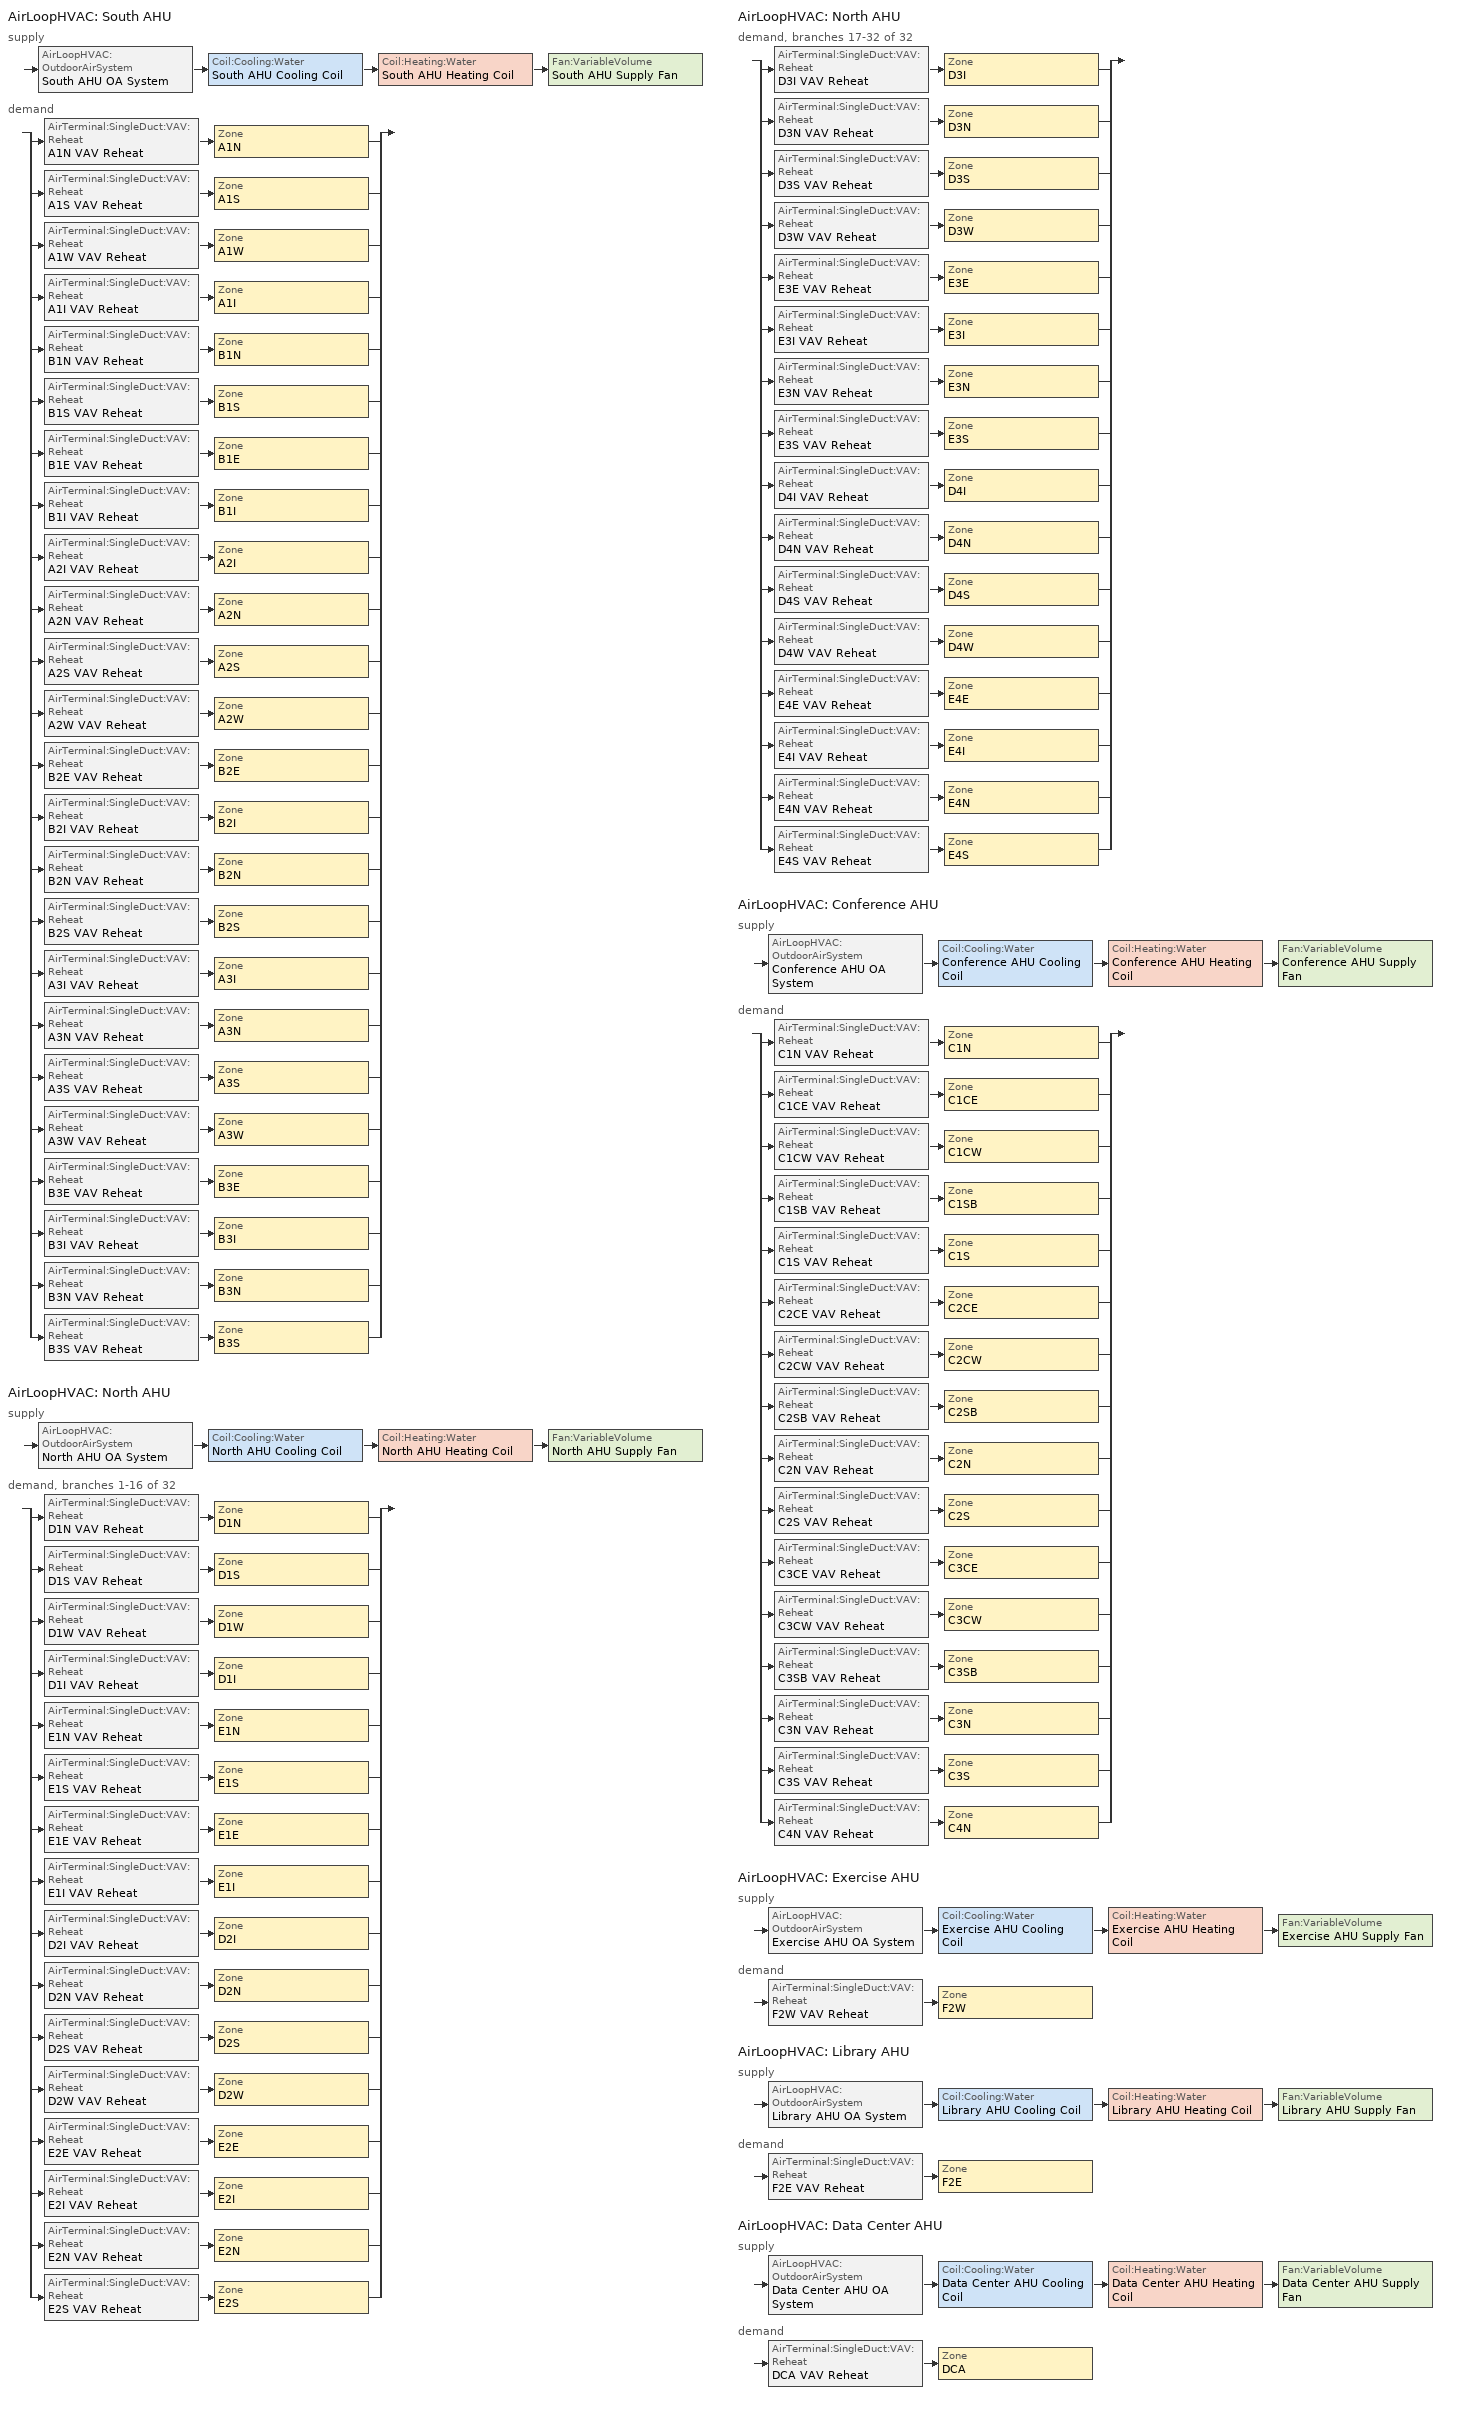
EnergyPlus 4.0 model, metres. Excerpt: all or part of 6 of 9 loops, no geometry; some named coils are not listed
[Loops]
AirLoopHVAC 'South AHU'
 supply: AirLoopHVAC:OutdoorAirSystem 'South AHU OA System' > Coil:Cooling:Water 'South AHU Cooling Coil' > Coil:Heating:Water 'South AHU Heating Coil' > Fan:VariableVolume 'South AHU Supply Fan'
 demand: split
  | AirTerminal:SingleDuct:VAV:Reheat 'A1N VAV Reheat' > Zone 'A1N'
  | AirTerminal:SingleDuct:VAV:Reheat 'A1S VAV Reheat' > Zone 'A1S'
  | AirTerminal:SingleDuct:VAV:Reheat 'A1W VAV Reheat' > Zone 'A1W'
  | AirTerminal:SingleDuct:VAV:Reheat 'A1I VAV Reheat' > Zone 'A1I'
  | AirTerminal:SingleDuct:VAV:Reheat 'B1N VAV Reheat' > Zone 'B1N'
  | AirTerminal:SingleDuct:VAV:Reheat 'B1S VAV Reheat' > Zone 'B1S'
  | AirTerminal:SingleDuct:VAV:Reheat 'B1E VAV Reheat' > Zone 'B1E'
  | AirTerminal:SingleDuct:VAV:Reheat 'B1I VAV Reheat' > Zone 'B1I'
  | AirTerminal:SingleDuct:VAV:Reheat 'A2I VAV Reheat' > Zone 'A2I'
  | AirTerminal:SingleDuct:VAV:Reheat 'A2N VAV Reheat' > Zone 'A2N'
  | AirTerminal:SingleDuct:VAV:Reheat 'A2S VAV Reheat' > Zone 'A2S'
  | AirTerminal:SingleDuct:VAV:Reheat 'A2W VAV Reheat' > Zone 'A2W'
  | AirTerminal:SingleDuct:VAV:Reheat 'B2E VAV Reheat' > Zone 'B2E'
  | AirTerminal:SingleDuct:VAV:Reheat 'B2I VAV Reheat' > Zone 'B2I'
  | AirTerminal:SingleDuct:VAV:Reheat 'B2N VAV Reheat' > Zone 'B2N'
  | AirTerminal:SingleDuct:VAV:Reheat 'B2S VAV Reheat' > Zone 'B2S'
  | AirTerminal:SingleDuct:VAV:Reheat 'A3I VAV Reheat' > Zone 'A3I'
  | AirTerminal:SingleDuct:VAV:Reheat 'A3N VAV Reheat' > Zone 'A3N'
  | AirTerminal:SingleDuct:VAV:Reheat 'A3S VAV Reheat' > Zone 'A3S'
  | AirTerminal:SingleDuct:VAV:Reheat 'A3W VAV Reheat' > Zone 'A3W'
  | AirTerminal:SingleDuct:VAV:Reheat 'B3E VAV Reheat' > Zone 'B3E'
  | AirTerminal:SingleDuct:VAV:Reheat 'B3I VAV Reheat' > Zone 'B3I'
  | AirTerminal:SingleDuct:VAV:Reheat 'B3N VAV Reheat' > Zone 'B3N'
  | AirTerminal:SingleDuct:VAV:Reheat 'B3S VAV Reheat' > Zone 'B3S'
AirLoopHVAC 'North AHU'
 supply: AirLoopHVAC:OutdoorAirSystem 'North AHU OA System' > Coil:Cooling:Water 'North AHU Cooling Coil' > Coil:Heating:Water 'North AHU Heating Coil' > Fan:VariableVolume 'North AHU Supply Fan'
 demand, branches 1-16 of 32: split
  | AirTerminal:SingleDuct:VAV:Reheat 'D1N VAV Reheat' > Zone 'D1N'
  | AirTerminal:SingleDuct:VAV:Reheat 'D1S VAV Reheat' > Zone 'D1S'
  | AirTerminal:SingleDuct:VAV:Reheat 'D1W VAV Reheat' > Zone 'D1W'
  | AirTerminal:SingleDuct:VAV:Reheat 'D1I VAV Reheat' > Zone 'D1I'
  | AirTerminal:SingleDuct:VAV:Reheat 'E1N VAV Reheat' > Zone 'E1N'
  | AirTerminal:SingleDuct:VAV:Reheat 'E1S VAV Reheat' > Zone 'E1S'
  | AirTerminal:SingleDuct:VAV:Reheat 'E1E VAV Reheat' > Zone 'E1E'
  | AirTerminal:SingleDuct:VAV:Reheat 'E1I VAV Reheat' > Zone 'E1I'
  | AirTerminal:SingleDuct:VAV:Reheat 'D2I VAV Reheat' > Zone 'D2I'
  | AirTerminal:SingleDuct:VAV:Reheat 'D2N VAV Reheat' > Zone 'D2N'
  | AirTerminal:SingleDuct:VAV:Reheat 'D2S VAV Reheat' > Zone 'D2S'
  | AirTerminal:SingleDuct:VAV:Reheat 'D2W VAV Reheat' > Zone 'D2W'
  | AirTerminal:SingleDuct:VAV:Reheat 'E2E VAV Reheat' > Zone 'E2E'
  | AirTerminal:SingleDuct:VAV:Reheat 'E2I VAV Reheat' > Zone 'E2I'
  | AirTerminal:SingleDuct:VAV:Reheat 'E2N VAV Reheat' > Zone 'E2N'
  | AirTerminal:SingleDuct:VAV:Reheat 'E2S VAV Reheat' > Zone 'E2S'
AirLoopHVAC 'North AHU'
 demand, branches 17-32 of 32: split
  | AirTerminal:SingleDuct:VAV:Reheat 'D3I VAV Reheat' > Zone 'D3I'
  | AirTerminal:SingleDuct:VAV:Reheat 'D3N VAV Reheat' > Zone 'D3N'
  | AirTerminal:SingleDuct:VAV:Reheat 'D3S VAV Reheat' > Zone 'D3S'
  | AirTerminal:SingleDuct:VAV:Reheat 'D3W VAV Reheat' > Zone 'D3W'
  | AirTerminal:SingleDuct:VAV:Reheat 'E3E VAV Reheat' > Zone 'E3E'
  | AirTerminal:SingleDuct:VAV:Reheat 'E3I VAV Reheat' > Zone 'E3I'
  | AirTerminal:SingleDuct:VAV:Reheat 'E3N VAV Reheat' > Zone 'E3N'
  | AirTerminal:SingleDuct:VAV:Reheat 'E3S VAV Reheat' > Zone 'E3S'
  | AirTerminal:SingleDuct:VAV:Reheat 'D4I VAV Reheat' > Zone 'D4I'
  | AirTerminal:SingleDuct:VAV:Reheat 'D4N VAV Reheat' > Zone 'D4N'
  | AirTerminal:SingleDuct:VAV:Reheat 'D4S VAV Reheat' > Zone 'D4S'
  | AirTerminal:SingleDuct:VAV:Reheat 'D4W VAV Reheat' > Zone 'D4W'
  | AirTerminal:SingleDuct:VAV:Reheat 'E4E VAV Reheat' > Zone 'E4E'
  | AirTerminal:SingleDuct:VAV:Reheat 'E4I VAV Reheat' > Zone 'E4I'
  | AirTerminal:SingleDuct:VAV:Reheat 'E4N VAV Reheat' > Zone 'E4N'
  | AirTerminal:SingleDuct:VAV:Reheat 'E4S VAV Reheat' > Zone 'E4S'
AirLoopHVAC 'Conference AHU'
 supply: AirLoopHVAC:OutdoorAirSystem 'Conference AHU OA System' > Coil:Cooling:Water 'Conference AHU Cooling Coil' > Coil:Heating:Water 'Conference AHU Heating Coil' > Fan:VariableVolume 'Conference AHU Supply Fan'
 demand: split
  | AirTerminal:SingleDuct:VAV:Reheat 'C1N VAV Reheat' > Zone 'C1N'
  | AirTerminal:SingleDuct:VAV:Reheat 'C1CE VAV Reheat' > Zone 'C1CE'
  | AirTerminal:SingleDuct:VAV:Reheat 'C1CW VAV Reheat' > Zone 'C1CW'
  | AirTerminal:SingleDuct:VAV:Reheat 'C1SB VAV Reheat' > Zone 'C1SB'
  | AirTerminal:SingleDuct:VAV:Reheat 'C1S VAV Reheat' > Zone 'C1S'
  | AirTerminal:SingleDuct:VAV:Reheat 'C2CE VAV Reheat' > Zone 'C2CE'
  | AirTerminal:SingleDuct:VAV:Reheat 'C2CW VAV Reheat' > Zone 'C2CW'
  | AirTerminal:SingleDuct:VAV:Reheat 'C2SB VAV Reheat' > Zone 'C2SB'
  | AirTerminal:SingleDuct:VAV:Reheat 'C2N VAV Reheat' > Zone 'C2N'
  | AirTerminal:SingleDuct:VAV:Reheat 'C2S VAV Reheat' > Zone 'C2S'
  | AirTerminal:SingleDuct:VAV:Reheat 'C3CE VAV Reheat' > Zone 'C3CE'
  | AirTerminal:SingleDuct:VAV:Reheat 'C3CW VAV Reheat' > Zone 'C3CW'
  | AirTerminal:SingleDuct:VAV:Reheat 'C3SB VAV Reheat' > Zone 'C3SB'
  | AirTerminal:SingleDuct:VAV:Reheat 'C3N VAV Reheat' > Zone 'C3N'
  | AirTerminal:SingleDuct:VAV:Reheat 'C3S VAV Reheat' > Zone 'C3S'
  | AirTerminal:SingleDuct:VAV:Reheat 'C4N VAV Reheat' > Zone 'C4N'
AirLoopHVAC 'Exercise AHU'
 supply: AirLoopHVAC:OutdoorAirSystem 'Exercise AHU OA System' > Coil:Cooling:Water 'Exercise AHU Cooling Coil' > Coil:Heating:Water 'Exercise AHU Heating Coil' > Fan:VariableVolume 'Exercise AHU Supply Fan'
 demand: AirTerminal:SingleDuct:VAV:Reheat 'F2W VAV Reheat' > Zone 'F2W'
AirLoopHVAC 'Library AHU'
 supply: AirLoopHVAC:OutdoorAirSystem 'Library AHU OA System' > Coil:Cooling:Water 'Library AHU Cooling Coil' > Coil:Heating:Water 'Library AHU Heating Coil' > Fan:VariableVolume 'Library AHU Supply Fan'
 demand: AirTerminal:SingleDuct:VAV:Reheat 'F2E VAV Reheat' > Zone 'F2E'
AirLoopHVAC 'Data Center AHU'
 supply: AirLoopHVAC:OutdoorAirSystem 'Data Center AHU OA System' > Coil:Cooling:Water 'Data Center AHU Cooling Coil' > Coil:Heating:Water 'Data Center AHU Heating Coil' > Fan:VariableVolume 'Data Center AHU Supply Fan'
 demand: AirTerminal:SingleDuct:VAV:Reheat 'DCA VAV Reheat' > Zone 'DCA'
[Sizing:Zone] Zone Cooling Design Supply Air Temperature {C}=13.3333; Zone Heating Design Supply Air Temperature {C}=50; Zone Cooling Design Supply Air Humidity Ratio {kg-H2O/kg-air}=0.008; Zone Heating Design Supply Air Humidity Ratio {kg-H2O/kg-air}=0.008; Outdoor Air Method=Flow/Zone; Outdoor Air Flow per Person {m3/s}=0; Cooling Design Air Flow Method=DesignDay; Cooling Design Air Flow Rate {m3/s}=0; Cooling Minimum Air Flow Fraction=0; Heating Design Air Flow Method=DesignDay; Heating Design Air Flow Rate {m3/s}=0; Heating Maximum Air Flow Fraction=0
Name | Outdoor Air Flow per Zone {m3/s}
C1CE | 0.084488
C1CW | 0.315768
C1SB | 0.055224
C2CE | 0.08496
C2CW | 0.305856
C2SB | 0.058056
C3CE | 0.010856
C3CW | 0.22892
C3SB | 0.047672
[Sizing:System] Type of Load to Size On=Sensible; Preheat Design Temperature {C}=7.2; Preheat Design Humidity Ratio {kg-H2O/kg-Air}=0.008; Precool Design Temperature {C}=11; Precool Design Humidity Ratio {kg-H2O/kg-Air}=0.008; Central Heating Design Supply Air Temperature {C}=10; Sizing Option=NonCoincident; 100% Outdoor Air in Cooling=No; 100% Outdoor Air in Heating=No; Central Cooling Design Supply Air Humidity Ratio {kg-H2O/kg-Air}=0.008; Central Heating Design Supply Air Humidity Ratio {kg-H2O/kg-Air}=0.008; Cooling Design Air Flow Method=Flow/System; Heating Design Air Flow Method=DesignDay; Heating Design Air Flow Rate {m3/s}=0
Name | Design Outdoor Air Flow Rate {m3/s} | Minimum System Air Flow Ratio | Central Cooling Design Supply Air Temperature {C} | Cooling Design Air Flow Rate {m3/s}
South AHU | 3.1657 | 0.714118 | 17.2222 | 4.43302
North AHU | 1.99939 | 0.790889 | 17.2222 | 2.52803
Conference AHU | 0.64192 | 0.3 | 13.3333 | 8.496
Exercise AHU | 0.1652 | 0.3 | 13.3333 | 2.36
Library AHU | 0.177472 | 0.3 | 13.3333 | 3.3984
Data Center AHU | 0.265264 | 0.25 | 13.3333 | 33.984
[ZoneControl:Thermostat] Control Type Schedule=Always 4; Control 1=Radiant FC TStat Dual SP Control
Name | Zone
C1CE Thermostat | C1CE
C1CW Thermostat | C1CW
C1SB Thermostat | C1SB
C2CE Thermostat | C2CE
C2CW Thermostat | C2CW
C2SB Thermostat | C2SB
C3CE Thermostat | C3CE
C3CW Thermostat | C3CW
C3SB Thermostat | C3SB
[ThermostatSetpoint:DualSetpoint]
Radiant FC TStat Dual SP Control: Heating Setpoint Temperature Schedule=FanCoil Htg SP Sched; Cooling Setpoint Temperature Schedule=FanCoil Clg SP Sched
[AirTerminal:SingleDuct:VAV:Reheat] Availability Schedule=Always 1; Maximum Air Flow Rate {m3/s}=autosize; Zone Minimum Air Flow Input Method=Constant; Maximum Hot Water or Steam Flow Rate {m3/s}=autosize; Minimum Hot Water or Steam Flow Rate {m3/s}=0; Convergence Tolerance=0.001; Damper Heating Action=Reverse
Name | Constant Minimum Air Flow Fraction | Reheat Coil
A1N VAV Reheat | 1 | A1N Reheat Coil
A1S VAV Reheat | 1 | A1S Reheat Coil
A1W VAV Reheat | 1 | A1W Reheat Coil
A1I VAV Reheat | 1 | A1I Reheat Coil
B1N VAV Reheat | 1 | B1N Reheat Coil
B1S VAV Reheat | 1 | B1S Reheat Coil
B1E VAV Reheat | 1 | B1E Reheat Coil
B1I VAV Reheat | 1 | B1I Reheat Coil
C1N VAV Reheat | 0.2 | C1N Reheat Coil
C1CE VAV Reheat | 0.2 | C1CE Reheat Coil
C1CW VAV Reheat | 0.2 | C1CW Reheat Coil
C1SB VAV Reheat | 0.2 | C1SB Reheat Coil
C1S VAV Reheat | 0.2 | C1S Reheat Coil
D1N VAV Reheat | 1 | D1N Reheat Coil
D1S VAV Reheat | 1 | D1S Reheat Coil
D1W VAV Reheat | 1 | D1W Reheat Coil
D1I VAV Reheat | 1 | D1I Reheat Coil
DCA VAV Reheat | 0.5 | DCA Reheat Coil
E1N VAV Reheat | 1 | E1N Reheat Coil
E1S VAV Reheat | 1 | E1S Reheat Coil
E1E VAV Reheat | 1 | E1E Reheat Coil
E1I VAV Reheat | 1 | E1I Reheat Coil
A2I VAV Reheat | 1 | A2I Reheat Coil
A2N VAV Reheat | 1 | A2N Reheat Coil
A2S VAV Reheat | 1 | A2S Reheat Coil
A2W VAV Reheat | 1 | A2W Reheat Coil
B2E VAV Reheat | 1 | B2E Reheat Coil
B2I VAV Reheat | 1 | B2I Reheat Coil
B2N VAV Reheat | 1 | B2N Reheat Coil
B2S VAV Reheat | 1 | B2S Reheat Coil
C2CE VAV Reheat | 0.2 | C2CE Reheat Coil
C2CW VAV Reheat | 0.2 | C2CW Reheat Coil
C2SB VAV Reheat | 0.2 | C2SB Reheat Coil
C2N VAV Reheat | 0.2 | C2N Reheat Coil
C2S VAV Reheat | 0.2 | C2S Reheat Coil
D2I VAV Reheat | 1 | D2I Reheat Coil
D2N VAV Reheat | 1 | D2N Reheat Coil
D2S VAV Reheat | 1 | D2S Reheat Coil
D2W VAV Reheat | 1 | D2W Reheat Coil
E2E VAV Reheat | 1 | E2E Reheat Coil
E2I VAV Reheat | 1 | E2I Reheat Coil
E2N VAV Reheat | 1 | E2N Reheat Coil
E2S VAV Reheat | 1 | E2S Reheat Coil
F2E VAV Reheat | 0.2 | F2E Reheat Coil
F2W VAV Reheat | 0.2 | F2W Reheat Coil
A3I VAV Reheat | 1 | A3I Reheat Coil
A3N VAV Reheat | 1 | A3N Reheat Coil
A3S VAV Reheat | 1 | A3S Reheat Coil
A3W VAV Reheat | 1 | A3W Reheat Coil
B3E VAV Reheat | 1 | B3E Reheat Coil
B3I VAV Reheat | 1 | B3I Reheat Coil
B3N VAV Reheat | 1 | B3N Reheat Coil
B3S VAV Reheat | 1 | B3S Reheat Coil
C3CE VAV Reheat | 0.2 | C3CE Reheat Coil
C3CW VAV Reheat | 0.2 | C3CW Reheat Coil
C3SB VAV Reheat | 0.2 | C3SB Reheat Coil
C3N VAV Reheat | 0.2 | C3N Reheat Coil
C3S VAV Reheat | 0.2 | C3S Reheat Coil
D3I VAV Reheat | 0.1 | D3I Reheat Coil
D3N VAV Reheat | 1 | D3N Reheat Coil
D3S VAV Reheat | 1 | D3S Reheat Coil
D3W VAV Reheat | 1 | D3W Reheat Coil
E3E VAV Reheat | 1 | E3E Reheat Coil
E3I VAV Reheat | 1 | E3I Reheat Coil
E3N VAV Reheat | 1 | E3N Reheat Coil
E3S VAV Reheat | 1 | E3S Reheat Coil
C4N VAV Reheat | 0.2 | C4N Reheat Coil
D4I VAV Reheat | 1 | D4I Reheat Coil
D4N VAV Reheat | 1 | D4N Reheat Coil
D4S VAV Reheat | 1 | D4S Reheat Coil
D4W VAV Reheat | 1 | D4W Reheat Coil
E4E VAV Reheat | 1 | E4E Reheat Coil
E4I VAV Reheat | 1 | E4I Reheat Coil
E4N VAV Reheat | 1 | E4N Reheat Coil
E4S VAV Reheat | 1 | E4S Reheat Coil
[Zone equipment]
A1N: A1N Fan Coil, A1N VAV Reheat
A1S: A1S Fan Coil, A1S VAV Reheat
A1W: A1W Fan Coil, A1W VAV Reheat
A1I: A1I Fan Coil, A1I VAV Reheat
B1N: B1N Fan Coil, B1N VAV Reheat
B1S: B1S Fan Coil, B1S VAV Reheat
B1E: B1E Fan Coil, B1E VAV Reheat
B1I: B1I Fan Coil, B1I VAV Reheat
C1N: C1N Fan Coil, C1N VAV Reheat
C1CE: C1CE Fan Coil, C1CE VAV Reheat
C1CW: C1CW Fan Coil, C1CW VAV Reheat
C1SB: C1SB Fan Coil, C1SB VAV Reheat
C1S: C1S Fan Coil, C1S VAV Reheat
D1N: D1N Fan Coil, D1N VAV Reheat
D1S: D1S Fan Coil, D1S VAV Reheat
D1W: D1W Fan Coil, D1W VAV Reheat
D1I: D1I Fan Coil, D1I VAV Reheat
DCA: DCA VAV Reheat
E1N: E1N Fan Coil, E1N VAV Reheat
E1S: E1S Fan Coil, E1S VAV Reheat
E1E: E1E Fan Coil, E1E VAV Reheat
E1I: E1I Fan Coil, E1I VAV Reheat
A2I: A2I Fan Coil, A2I VAV Reheat
A2N: A2N Fan Coil, A2N VAV Reheat
A2S: A2S Fan Coil, A2S VAV Reheat
A2W: A2W Fan Coil, A2W VAV Reheat
B2E: B2E Fan Coil, B2E VAV Reheat
B2I: B2I Fan Coil, B2I VAV Reheat
B2N: B2N Fan Coil, B2N VAV Reheat
B2S: B2S Fan Coil, B2S VAV Reheat
C2CE: C2CE Fan Coil, C2CE VAV Reheat
C2CW: C2CW Fan Coil, C2CW VAV Reheat
C2SB: C2SB Fan Coil, C2SB VAV Reheat
C2N: C2N Fan Coil, C2N VAV Reheat
C2S: C2S Fan Coil, C2S VAV Reheat
D2I: D2I Fan Coil, D2I VAV Reheat
D2N: D2N Fan Coil, D2N VAV Reheat
D2S: D2S Fan Coil, D2S VAV Reheat
D2W: D2W Fan Coil, D2W VAV Reheat
E2E: E2E Fan Coil, E2E VAV Reheat
E2I: E2I Fan Coil, E2I VAV Reheat
E2N: E2N Fan Coil, E2N VAV Reheat
E2S: E2S Fan Coil, E2S VAV Reheat
F2E: F2E VAV Reheat
F2W: F2W Fan Coil, F2W VAV Reheat
A3I: A3I Fan Coil, A3I VAV Reheat
A3N: A3N Fan Coil, A3N VAV Reheat
A3S: A3S Fan Coil, A3S VAV Reheat
A3W: A3W Fan Coil, A3W VAV Reheat
B3E: B3E Fan Coil, B3E VAV Reheat
B3I: B3I Fan Coil, B3I VAV Reheat
B3N: B3N Fan Coil, B3N VAV Reheat
B3S: B3S Fan Coil, B3S VAV Reheat
C3CE: C3CE Fan Coil, C3CE VAV Reheat
C3CW: C3CW Fan Coil, C3CW VAV Reheat
C3SB: C3SB Fan Coil, C3SB VAV Reheat
C3N: C3N Fan Coil, C3N VAV Reheat
C3S: C3S Fan Coil, C3S VAV Reheat
D3I: D3I Fan Coil, D3I VAV Reheat
D3N: D3N Fan Coil, D3N VAV Reheat
D3S: D3S Fan Coil, D3S VAV Reheat
D3W: D3W Fan Coil, D3W VAV Reheat
E3E: E3E Fan Coil, E3E VAV Reheat
E3I: E3I Fan Coil, E3I VAV Reheat
E3N: E3N Fan Coil, E3N VAV Reheat
E3S: E3S Fan Coil, E3S VAV Reheat
C4N: C4N Fan Coil, C4N VAV Reheat
D4I: D4I Fan Coil, D4I VAV Reheat
D4N: D4N Fan Coil, D4N VAV Reheat
D4S: D4S Fan Coil, D4S VAV Reheat
D4W: D4W Fan Coil, D4W VAV Reheat
E4E: E4E Fan Coil, E4E VAV Reheat
E4I: E4I Fan Coil, E4I VAV Reheat
E4N: E4N Fan Coil, E4N VAV Reheat
E4S: E4S Fan Coil, E4S VAV Reheat
[Fan:VariableVolume] Fan Efficiency=0.7; Motor Efficiency=0.9; Motor In Airstream Fraction=1; Fan Coefficient 1=0.00153024; Fan Coefficient 2=0.00520806; Fan Coefficient 3=1.10862; Fan Coefficient 4=-0.116356; Fan Coefficient 5=0
Name | Availability Schedule | Pressure Rise {Pa} | Maximum Flow Rate {m3/s} | Minimum Flow Rate {m3/s}
South AHU Supply Fan | AHU Operating Schedule | 983.901 | 4.43302 | 3.1657
North AHU Supply Fan | AHU Operating Schedule | 996.356 | 2.52803 | 1.99939
Conference AHU Supply Fan | AHU Operating Schedule | 1118.41 | 8.496 | autosize
Exercise AHU Supply Fan | AHU Operating Schedule | 1091.01 | 2.36 | autosize
Library AHU Supply Fan | AHU Operating Schedule | 1071.08 | 3.3984 | autosize
Data Center AHU Supply Fan | On | 978.92 | 33.984 | 8.496
[Coil:Cooling:Water] Design Water Flow Rate {m3/s}=autosize; Design Inlet Water Temperature {C}=autosize; Design Inlet Air Temperature {C}=autosize; Design Outlet Air Temperature {C}=autosize; Design Inlet Air Humidity Ratio {kg-H2O/kg-air}=autosize; Design Outlet Air Humidity Ratio {kg-H2O/kg-air}=autosize; Type of Analysis=DetailedAnalysis; Heat Exchanger Configuration=CrossFlow
Name | Availability Schedule | Design Air Flow Rate {m3/s}
South AHU Cooling Coil | Off | 4.43302
North AHU Cooling Coil | Off | 2.52803
Conference AHU Cooling Coil | Off | 8.496
Exercise AHU Cooling Coil | Off | 2.36
Library AHU Cooling Coil | AHU Operating Schedule | 3.3984
Data Center AHU Cooling Coil | On | 33.984
[Coil:Heating:Water] U-Factor Times Area Value {W/K}=autosize; Maximum Water Flow Rate {m3/s}=autosize; Performance Input Method=UFactorTimesAreaAndDesignWaterFlowRate; Rated Capacity {W}=autosize; Rated Inlet Water Temperature {C}=82.2; Rated Inlet Air Temperature {C}=16.6; Rated Outlet Water Temperature {C}=71.1; Rated Outlet Air Temperature {C}=32.2
Name | Availability Schedule
South AHU Heating Coil; North AHU Heating Coil; Conference AHU Heating Coil; Exercise AHU Heating Coil; Library AHU Heating Coil | AHU Operating Schedule
Data Center AHU Heating Coil | On
[EvaporativeCooler:Direct:ResearchSpecial] Availability Schedule=On; Cooler Effectiveness=0.8; Recirculating Water Pump Power Consumption {W}=30; Drift Loss Fraction=0; Blowdown Concentration Ratio=3
AHU South DirectEvap; AHU North DirectEvap; AHU Exercise DirectEvap; AHU Conference DirectEvap; AHU Library DirectEvap; AHU Data DirectEvap
[Controller:WaterCoil] Control Variable=Temperature; Actuator Variable=Flow; Controller Convergence Tolerance {deltaC}=autosize; Maximum Actuated Flow {m3/s}=autosize; Minimum Actuated Flow {m3/s}=0
Name | Action
South AHU Cooling Coil Controller; North AHU Cooling Coil Controller; Conference AHU Cooling Coil Controller; Exercise AHU Cooling Coil Controller; Library AHU Cooling Coil Controller; Data Center AHU Cooling Coil Controller | Reverse
South AHU Heating Coil Controller; North AHU Heating Coil Controller; Conference AHU Heating Coil Controller; Exercise AHU Heating Coil Controller; Library AHU Heating Coil Controller; Data Center AHU Heating Coil Controller | Normal
[Controller:OutdoorAir] Economizer Control Action Type=ModulateFlow; Lockout Type=NoLockout; Minimum Limit Type=FixedMinimum
Name | Minimum Outdoor Air Flow Rate {m3/s} | Maximum Outdoor Air Flow Rate {m3/s} | Economizer Control Type | Economizer Maximum Limit Dry-Bulb Temperature {C}
South AHU OA Controller | 3.1657 | 4.43302 | NoEconomizer
North AHU OA Controller | 1.99939 | 2.52803 | NoEconomizer
Conference AHU OA Controller | 0.64192 | 1.92576 | DifferentialDryBulb | 23.8889
Exercise AHU OA Controller | 0.1652 | 0.1652 | DifferentialDryBulb | 23.8889
Library AHU OA Controller | 0.177472 | 0.288392 | DifferentialDryBulb | 23.8889
Data Center AHU OA Controller | 0.265264 | 0.265264 | DifferentialDryBulb | 21.1111
[AirLoopHVAC]
Name | Design Supply Air Flow Rate {m3/s}
South AHU | 4.43302
North AHU | 2.52803
Conference AHU | 8.496
Exercise AHU | 2.36
Library AHU | 3.3984
Data Center AHU | 33.984
[SolarCollector:UnglazedTranspired]
TSC Sys: Boundary Conditions Model=TSC OSCM; Availability Schedule=On; Free Heating Setpoint Schedule=Always 21; Diameter of Perforations in Collector {m}=0.001; Distance Between Perforations in Collector {m}=0.02; Thermal Emissivity of Collector Surface=0.9; Solar Absorbtivity of Collector Surface=0.8; Effective Overall Height of Collector=14; Effective Gap Thickness of Plenum Behind Collector {m}=0.266687; Effective Cross Section Area of Plenum Behind Collector {m2}=15.4436; Hole Layout Pattern for Pitch=Triangle; Heat Exchange Effectiveness Correlation=VanDeckerHollandsBrunger2001; Ratio of Actual Collector Surface Area to Projected Surface Area=1.165; Roughness of Collector=MediumSmooth; Collector Thickness {m}=0.000634867; Effectiveness for Perforations with Respect to Wind=0.25; Discharge Coefficient for Openings with Respect to Buoyancy Driven Flow=0.65; Surface 1=A1S South EWall1 TSC; Surface 2=A2S South EWall1 TSC; Surface 3=A3S South EWall1 TSC; Surface 4=B1S South EWall1 TSC; Surface 5=B2S South EWall1 TSC; Surface 6=C1S South EWall1 TSC; Surface 7=C1S South EWall2 TSC; Surface 8=C2S South EWall1 TSC; Surface 9=C2S South EWall2 TSC; Surface 10=C3S South EWall1 TSC; Surface 11=C3S South EWall2 TSC
[SolarCollector:UnglazedTranspired:Multisystem]
Solar Collector=TSC Sys
[SetpointManager:Scheduled] Control Variable=Temperature; Schedule=Always 10
Name | Setpoint Node or NodeList
South AHU Heating Supply Air Temp Manager | South AHU Supply Path Inlet
North AHU Heating Supply Air Temp Manager | North AHU Supply Path Inlet
Conference AHU Heating Supply Air Temp Manager | Conference AHU Supply Path Inlet
Exercise AHU Heating Supply Air Temp Manager | Exercise AHU Supply Path Inlet
Library AHU Heating Supply Air Temp Manager | Library AHU Supply Path Inlet
Data Center AHU Heating Supply Air Temp Manager | Data Center AHU Supply Path Inlet
[SetpointManager:OutdoorAirReset] Control Variable=Temperature; Setpoint at Outdoor Low Temperature {C}=20; Outdoor Low Temperature {C}=18.3333; Setpoint at Outdoor High Temperature {C}=17.2222; Outdoor High Temperature {C}=24.4444
Name | Setpoint Node or NodeList
South AHU Cooling Supply Air Temp Manager | South AHU Supply Fan Outlet
North AHU Cooling Supply Air Temp Manager | North AHU Supply Fan Outlet
[SetpointManager:MixedAir] Control Variable=Temperature
Name | Setpoint Node or NodeList
South AHU Cooling Coil Air Temp Manager | South AHU Mixed Air Nodes
South AHU Heating Coil Air Temp Manager | South AHU Heating Coil Outlet
North AHU Cooling Coil Air Temp Manager | North AHU Mixed Air Nodes
North AHU Heating Coil Air Temp Manager | North AHU Heating Coil Outlet
Conference AHU Cooling Coil Air Temp Manager | Conference AHU Mixed Air Nodes
Conference AHU Heating Coil Air Temp Manager | Conference AHU Heating Coil Outlet
Exercise AHU Cooling Coil Air Temp Manager | Exercise AHU Mixed Air Nodes
Exercise AHU Heating Coil Air Temp Manager | Exercise AHU Heating Coil Outlet
Library AHU Cooling Coil Air Temp Manager | Library AHU Mixed Air Nodes
Library AHU Heating Coil Air Temp Manager | Library AHU Heating Coil Outlet
Data Center AHU Cooling Coil Air Temp Manager | Data Center AHU Mixed Air Nodes
Data Center AHU Heating Coil Air Temp Manager | Data Center AHU Heating Coil Outlet
[SetpointManager:Warmest] Control Variable=Temperature; Minimum Setpoint Temperature {C}=13.3333; Maximum Setpoint Temperature {C}=18; Strategy=MaximumTemperature
Name | HVAC Air Loop | Setpoint Node or NodeList
Conference AHU Cooling Supply Air Temp Manager | Conference AHU | Conference AHU Supply Fan Outlet
Exercise AHU Cooling Supply Air Temp Manager | Exercise AHU | Exercise AHU Supply Fan Outlet
Library AHU Cooling Supply Air Temp Manager | Library AHU | Library AHU Supply Fan Outlet
Data Center AHU Cooling Supply Air Temp Manager | Data Center AHU | Data Center AHU Supply Fan Outlet
[Schedule:Compact]
AHU Operating Schedule: Through: 12/31, For: Weekdays SummerDesignDay, Until: 8:00, 0, Until: 18:00, 1, Until: 24:00, 0, For: AllOtherDays, Until: 24:00, 0
FanCoil Clg SP Sched: Through: 12/31, For: Weekdays SummerDesignDay, Until: 8:00, 45, Until: 18:00, 25.6, Until: 24:00, 45, For: AllOtherDays, Until: 24:00, 45
FanCoil Htg SP Sched: Through: 12/31, For: Weekdays SummerDesignDay, Until: 8:00, 15.6, Until: 18:00, 20, Until: 24:00, 15.6, For: AllOtherDays, Until: 24:00, 15.6
On: Through: 12/31, For: Alldays, Until: 24:00, 1
Off: Through: 12/31, For: Alldays, Until: 24:00, 0
Always 1: Through: 12/31, For: AllDays, Until: 24:00, 1
Always 4: Through: 12/31, For: AllDays, Until: 24:00, 4
Always 10: Through: 12/31, For: AllDays, Until: 24:00, 10
Always 21: Through: 12/31, For: AllDays, Until: 24:00, 21
